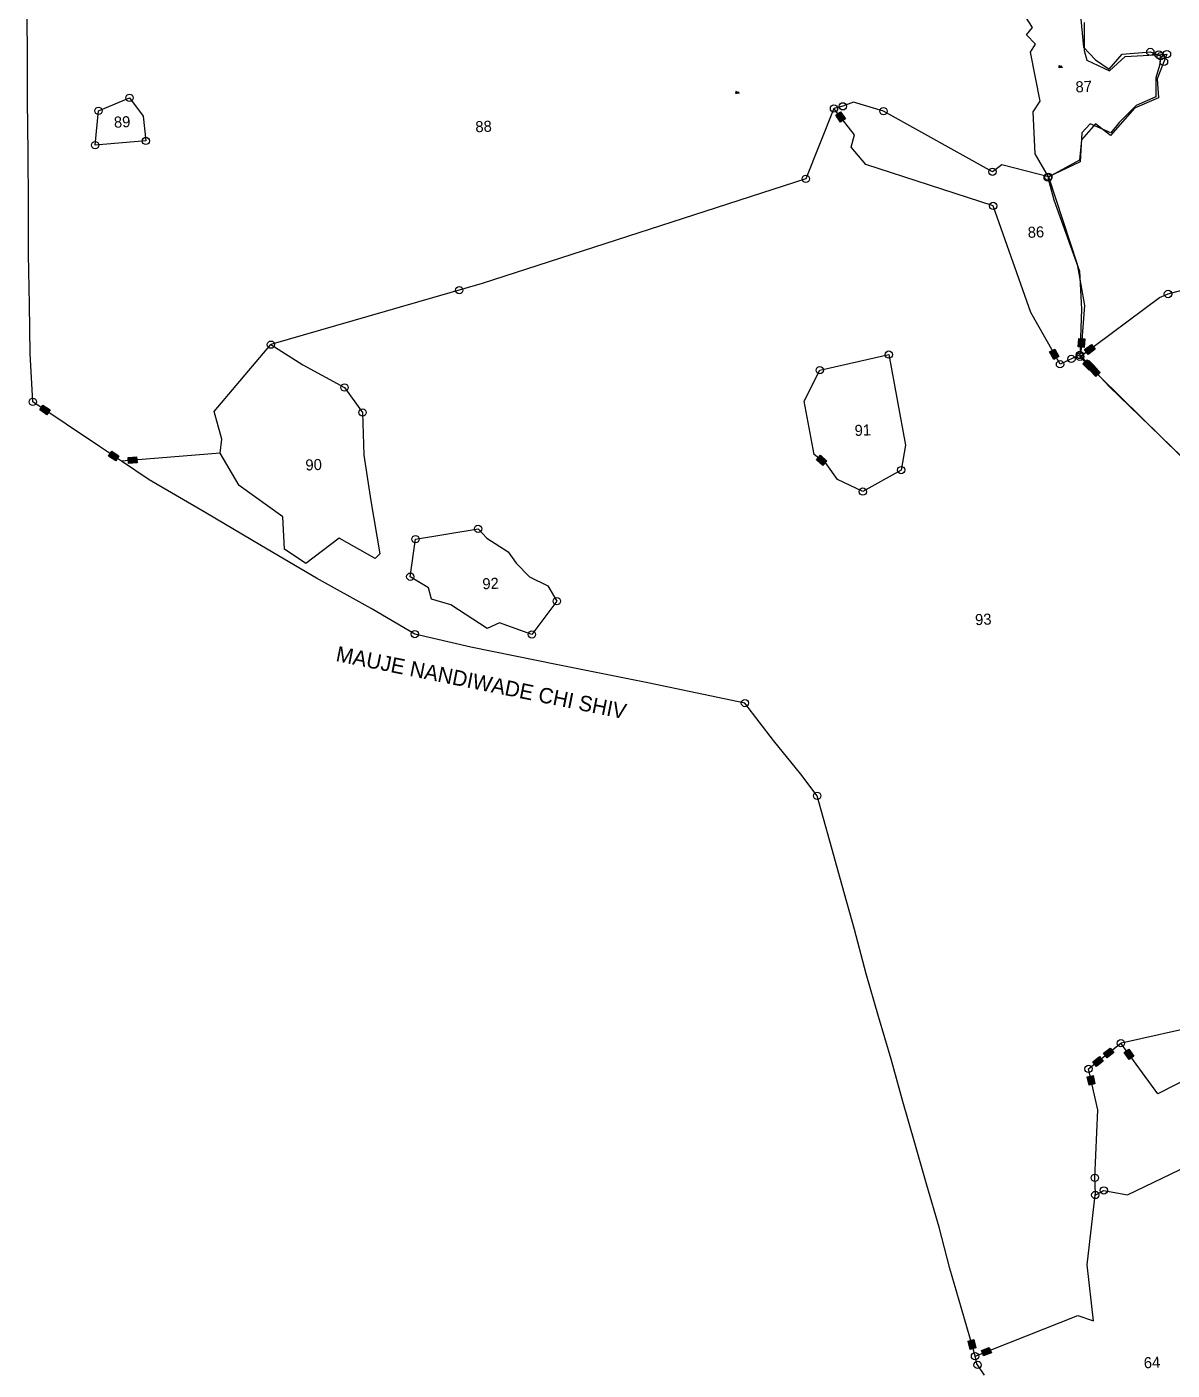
# Model space of a CAD drawing. Header units: metres. Extents: x 309704 to 311522, y 1912409 to 1914284.
# Drawn here: x 309861 to 310341, y 1913043 to 1913605 of the extents above; entities that cross this region are included whole.
import ezdxf

# ---------------------------------------------------------------- set-up
doc = ezdxf.new("R2010")
doc.units = ezdxf.units.M
for name, color, linetype in [('POLY_PARCEL', 6, 'Continuous'), ('TEXT_MAPOUT', 7, 'Continuous'), ('TEXT_PARCEL', 7, 'Continuous'), ('V_BOUND_LINE', 7, 'Continuous'), ('village', 1, 'Continuous')]:
    doc.layers.add(name, color=color, linetype=linetype)
doc.styles.add('TEXT_MAP', font='')
doc.styles.get('TEXT_MAP').set_extended_font_data('Kruti Dev 050')

msp = doc.modelspace()

# ---------------------------------------------------------------- hatches: boundary and pattern name
for points in [[(310202.28, 1913569.87), (310200.23, 1913568.48), (310202.24, 1913565.51), (310204.29, 1913566.9)], [(310301.87, 1913471.34), (310304.34, 1913471.14), (310304.63, 1913474.7), (310302.16, 1913474.91)], [(310291.63, 1913466.16), (310293.78, 1913467.38), (310292.02, 1913470.49), (310289.86, 1913469.27)], [(310308.93, 1913470.42), (310307.42, 1913472.45), (310304.48, 1913470.26), (310305.99, 1913468.23)], [(310306.45, 1913461.65), (310308.23, 1913463.45), (310305.62, 1913466.02), (310303.84, 1913464.22)], [(310306.32, 1913465.73), (310304.5, 1913464.05), (310306.94, 1913461.43), (310308.75, 1913463.11)], [(310308.55, 1913463.33), (310306.74, 1913461.64), (310309.18, 1913459.02), (310310.99, 1913460.7)], [(309868.06, 1913447.04), (309866.69, 1913444.98), (309869.66, 1913442.99), (309871.04, 1913445.05)], [(309898.54, 1913423.65), (309899.92, 1913425.71), (309896.95, 1913427.7), (309895.56, 1913425.65)], [(309903.71, 1913425), (309903.9, 1913422.53), (309907.47, 1913422.81), (309907.27, 1913425.28)], [(310194.78, 1913421.73), (310196.45, 1913423.56), (310193.81, 1913425.97), (310192.14, 1913424.14)], [(310316.74, 1913175.8), (310315.2, 1913177.74), (310312.4, 1913175.52), (310313.93, 1913173.58)], [(310323.06, 1913177.28), (310321.06, 1913175.83), (310323.16, 1913172.93), (310325.17, 1913174.38)], [(310312.3, 1913172.28), (310310.76, 1913174.22), (310307.95, 1913172), (310309.49, 1913170.06)], [(310308.04, 1913166.17), (310305.63, 1913165.61), (310306.44, 1913162.12), (310308.85, 1913162.68)], [(310256.6, 1913051.54), (310259, 1913052.14), (310258.13, 1913055.61), (310255.72, 1913055.01)], [(310261.26, 1913051.06), (310262.17, 1913048.76), (310265.5, 1913050.08), (310264.59, 1913052.38)]]:
    msp.add_hatch(color=256).paths.add_polyline_path(points)

# ---------------------------------------------------------------- linework, layer by layer
for points in [[(310202.24, 1913565.51), (310200.23, 1913568.48), (310202.28, 1913569.87), (310204.29, 1913566.9)], [(310304.63, 1913474.7), (310304.34, 1913471.14), (310301.87, 1913471.34), (310302.16, 1913474.91)], [(310292.02, 1913470.49), (310293.78, 1913467.38), (310291.63, 1913466.16), (310289.86, 1913469.27)], [(310304.48, 1913470.26), (310307.42, 1913472.45), (310308.93, 1913470.42), (310305.99, 1913468.23)], [(310305.62, 1913466.02), (310308.23, 1913463.45), (310306.45, 1913461.65), (310303.84, 1913464.22)], [(310306.94, 1913461.43), (310304.5, 1913464.05), (310306.32, 1913465.73), (310308.75, 1913463.11)], [(310309.18, 1913459.02), (310306.74, 1913461.64), (310308.55, 1913463.33), (310310.99, 1913460.7)], [(309869.66, 1913442.99), (309866.69, 1913444.98), (309868.06, 1913447.04), (309871.04, 1913445.05)], [(309896.95, 1913427.7), (309899.92, 1913425.71), (309898.54, 1913423.65), (309895.56, 1913425.65)], [(309907.47, 1913422.81), (309903.9, 1913422.53), (309903.71, 1913425), (309907.27, 1913425.28)], [(310193.81, 1913425.97), (310196.45, 1913423.56), (310194.78, 1913421.73), (310192.14, 1913424.14)], [(310312.4, 1913175.52), (310315.2, 1913177.74), (310316.74, 1913175.8), (310313.93, 1913173.58)], [(310323.16, 1913172.93), (310321.06, 1913175.83), (310323.06, 1913177.28), (310325.17, 1913174.38)], [(310307.95, 1913172), (310310.76, 1913174.22), (310312.3, 1913172.28), (310309.49, 1913170.06)], [(310306.44, 1913162.12), (310305.63, 1913165.61), (310308.04, 1913166.17), (310308.85, 1913162.68)], [(310258.13, 1913055.61), (310259, 1913052.14), (310256.6, 1913051.54), (310255.72, 1913055.01)], [(310265.5, 1913050.08), (310262.17, 1913048.76), (310261.26, 1913051.06), (310264.59, 1913052.38)]]:
    msp.add_lwpolyline(points, close=True)
for centre, radius in [((310332.06, 1913594.92), 1.53), ((310335.56, 1913593.8), 1.57), ((310336.39, 1913593.11), 1.53), ((310337.74, 1913590.79), 1.57), ((310339, 1913594), 1.57), ((309904.29, 1913575.68), 1.53), ((309891.32, 1913570.25), 1.53), ((310199.51, 1913571.25), 1.53), ((310203.19, 1913572.14), 1.53), ((310220.22, 1913570.11), 1.53), ((309911.18, 1913557.65), 1.53), ((309889.92, 1913555.86), 1.53), ((310265.9, 1913544.75), 1.53), ((310187.71, 1913541.8), 1.53), ((310289.08, 1913542.31), 1.57), ((310289.32, 1913542.6), 1.53), ((310266.19, 1913530.42), 1.53), ((310042.5, 1913495.11), 1.53), ((310339.48, 1913493.54), 1.57), ((309963.58, 1913472.32), 1.53), ((310222.46, 1913468.15), 1.53), ((310298.98, 1913466.34), 1.53), ((310302.52, 1913468), 1.53), ((310302.56, 1913467.26), 1.57), ((310193.54, 1913461.61), 1.53), ((310294.22, 1913464.11), 1.53), ((309994.41, 1913454.39), 1.53), ((309863.8, 1913448.4), 1.53), ((310001.99, 1913443.91), 1.53), ((310227.68, 1913419.79), 1.53), ((310211.58, 1913410.77), 1.53), ((310050.38, 1913395.16), 1.53), ((310024.14, 1913390.87), 1.53), ((310021.97, 1913375.14), 1.53), ((310083.38, 1913364.88), 1.53), ((310023.89, 1913351.12), 1.53), ((310072.95, 1913350.93), 1.53), ((310162.2, 1913322.22), 1.53), ((310192.43, 1913283.35), 1.53), ((310319.74, 1913179.75), 1.53), ((310306.12, 1913168.97), 1.53), ((310308.78, 1913123.4), 1.53), ((310312.6, 1913118.11), 1.53), ((310308.99, 1913116.18), 1.53), ((310258.6, 1913048.68), 1.53), ((310259.68, 1913045.02), 1.53)]:
    msp.add_circle(centre, radius)
at = {"layer": 'POLY_PARCEL'}
for p, q in [((310282.7, 1913605.15), (310265.38, 1913632.15)), ((310302.89, 1913608.64), (310303.99, 1913596.88)), ((310280.2, 1913602.14), (310282.7, 1913605.15)), ((310304.4, 1913607.25), (310304.39, 1913595.47)), ((310283.96, 1913598.22), (310280.2, 1913602.14)), ((310281.86, 1913594.84), (310283.96, 1913598.22)), ((310285.92, 1913574.27), (310281.86, 1913594.84)), ((310303.99, 1913596.88), (310309.03, 1913591.66)), ((310304.39, 1913595.47), (310305.48, 1913591.43)), ((310305.48, 1913591.43), (310314.98, 1913587.01)), ((310309.03, 1913591.66), (310314.84, 1913587.69)), ((310314.84, 1913587.69), (310320.21, 1913594.02)), ((310314.98, 1913587.01), (310321.53, 1913592.98)), ((310320.21, 1913594.02), (310332.06, 1913594.92)), ((310321.53, 1913592.98), (310339, 1913594)), ((310332.06, 1913594.92), (310336.39, 1913593.11)), ((310339, 1913594), (310334.96, 1913583.69)), ((310336.39, 1913593.11), (310335.83, 1913589.24)), ((310335.83, 1913589.24), (310334.35, 1913584.02)), ((310334.35, 1913584.02), (310334.34, 1913576.14)), ((310334.96, 1913583.69), (310335.5, 1913575.66)), ((309891.32, 1913570.25), (309904.29, 1913575.68)), ((309904.29, 1913575.68), (309910.05, 1913568.06)), ((310335.5, 1913575.66), (310325.39, 1913571.43)), ((310334.34, 1913576.14), (310326.13, 1913572.54)), ((309889.92, 1913555.86), (309891.32, 1913570.25)), ((310199.51, 1913571.25), (310187.71, 1913541.8)), ((310203.19, 1913572.14), (310199.51, 1913571.25)), ((310208.04, 1913560.21), (310199.51, 1913571.25)), ((310207.75, 1913573.93), (310203.19, 1913572.14)), ((310220.22, 1913570.11), (310207.75, 1913573.93)), ((310265.9, 1913544.75), (310220.22, 1913570.11)), ((310282.9, 1913569.88), (310285.92, 1913574.27)), ((310283.81, 1913552.24), (310282.9, 1913569.88)), ((310325.39, 1913571.43), (310315.32, 1913559.96)), ((310326.13, 1913572.54), (310319.03, 1913565.33)), ((309910.05, 1913568.06), (309911.18, 1913557.65)), ((310309.07, 1913564.74), (310303.25, 1913558.1)), ((310306.82, 1913564.82), (310303.38, 1913561.01)), ((310315.47, 1913560.97), (310306.82, 1913564.82)), ((310315.32, 1913559.96), (310309.07, 1913564.74)), ((310319.03, 1913565.33), (310315.47, 1913560.97)), ((309911.18, 1913557.65), (309889.92, 1913555.86)), ((310206.75, 1913555.1), (310208.04, 1913560.21)), ((310303.25, 1913558.1), (310302.41, 1913549.55)), ((310303.38, 1913561.01), (310302.72, 1913548.9)), ((310212.83, 1913547.75), (310206.75, 1913555.1)), ((310289.32, 1913542.6), (310283.81, 1913552.24)), ((310266.19, 1913530.42), (310212.83, 1913547.75)), ((310269.85, 1913547.62), (310265.9, 1913544.75)), ((310289.32, 1913542.6), (310269.85, 1913547.62)), ((310302.41, 1913549.55), (310289.08, 1913542.31)), ((310302.72, 1913548.9), (310289.32, 1913542.6)), ((310187.71, 1913541.8), (310052.08, 1913497.88)), ((310289.08, 1913542.31), (310291.6, 1913533.04)), ((310289.32, 1913542.6), (310301.44, 1913506.08)), ((310281.96, 1913485.72), (310266.19, 1913530.42)), ((310291.6, 1913533.04), (310302.32, 1913503.12)), ((310301.44, 1913506.08), (310304.54, 1913488.7)), ((310302.32, 1913503.12), (310303.17, 1913487.17)), ((310052.08, 1913497.88), (309963.58, 1913472.32)), ((310339.48, 1913493.54), (310362.04, 1913499.63)), ((310302.56, 1913467.26), (310335.92, 1913492.07)), ((310335.92, 1913492.07), (310339.48, 1913493.54)), ((310294.22, 1913464.11), (310281.96, 1913485.72)), ((310303.17, 1913487.17), (310302.56, 1913467.26)), ((310304.54, 1913488.7), (310303.05, 1913470.58)), ((309939.77, 1913444.33), (309963.58, 1913472.32)), ((309963.58, 1913472.32), (309976.91, 1913463.84)), ((310193.54, 1913461.61), (310222.46, 1913468.15)), ((310222.46, 1913468.15), (310229.47, 1913430.19)), ((310302.52, 1913468), (310294.22, 1913464.11)), ((310303.05, 1913470.58), (310302.52, 1913468)), ((310302.52, 1913468), (310314.75, 1913454.84)), ((309976.91, 1913463.84), (309994.41, 1913454.39)), ((310302.56, 1913467.26), (310372.65, 1913398.14)), ((310187.04, 1913448.71), (310193.54, 1913461.61)), ((309994.41, 1913454.39), (310001.99, 1913443.91)), ((310314.75, 1913454.84), (310357.22, 1913413.67)), ((310191.26, 1913426.29), (310187.04, 1913448.71)), ((309942.99, 1913432.67), (309939.77, 1913444.33)), ((310001.99, 1913443.91), (310002.45, 1913426.07)), ((309942.26, 1913426.85), (309942.99, 1913432.67)), ((310229.47, 1913430.19), (310227.68, 1913419.79)), ((309942.26, 1913426.85), (309900.93, 1913423.53)), ((309950.23, 1913413.29), (309942.26, 1913426.85)), ((310002.45, 1913426.07), (310005.49, 1913406.92)), ((310196.51, 1913422.06), (310191.26, 1913426.29)), ((310200.95, 1913415.84), (310196.51, 1913422.06)), ((310227.68, 1913419.79), (310211.58, 1913410.77)), ((309968.52, 1913400.25), (309950.23, 1913413.29)), ((310211.58, 1913410.77), (310200.95, 1913415.84)), ((310005.49, 1913406.92), (310009.15, 1913384.74)), ((309969.29, 1913386.64), (309968.52, 1913400.25)), ((310024.14, 1913390.87), (310050.38, 1913395.16)), ((310050.38, 1913395.16), (310054.01, 1913391.21)), ((309992.17, 1913391.31), (309978.18, 1913380.65)), ((310007.21, 1913382.76), (309992.17, 1913391.31)), ((310021.97, 1913375.14), (310024.14, 1913390.87)), ((310054.01, 1913391.21), (310063.03, 1913385.56)), ((309978.18, 1913380.65), (309969.29, 1913386.64)), ((310009.15, 1913384.74), (310007.21, 1913382.76)), ((310063.03, 1913385.56), (310066.36, 1913380.83)), ((310066.36, 1913380.83), (310071.93, 1913375.04)), ((310029.67, 1913370.47), (310021.97, 1913375.14)), ((310071.93, 1913375.04), (310079.58, 1913371.38)), ((310030.83, 1913365.77), (310029.67, 1913370.47)), ((310079.58, 1913371.38), (310083.38, 1913364.88)), ((310038.94, 1913363.42), (310030.83, 1913365.77)), ((310054.16, 1913353.42), (310038.94, 1913363.42)), ((310083.38, 1913364.88), (310072.95, 1913350.93)), ((310059.39, 1913355.81), (310054.16, 1913353.42)), ((310072.95, 1913350.93), (310059.39, 1913355.81)), ((310319.96, 1913179.93), (310370.61, 1913191.31)), ((310306.12, 1913168.97), (310319.74, 1913179.75)), ((310319.74, 1913179.75), (310319.96, 1913179.93)), ((310335.15, 1913158.53), (310319.74, 1913179.75)), ((310310.11, 1913151.81), (310306.12, 1913168.97)), ((310349.76, 1913166.02), (310335.15, 1913158.53)), ((310308.78, 1913123.4), (310310.11, 1913151.81)), ((310322.55, 1913116.26), (310348, 1913128.54)), ((310309.06, 1913116.86), (310308.78, 1913123.4)), ((310305.56, 1913086.94), (310308.99, 1913116.18)), ((310308.99, 1913116.18), (310312.6, 1913118.11)), ((310308.99, 1913116.18), (310309.06, 1913116.86)), ((310312.6, 1913118.11), (310322.55, 1913116.26)), ((310308.26, 1913063.55), (310305.56, 1913086.94)), ((310258.6, 1913048.68), (310301.73, 1913065.75)), ((310301.73, 1913065.75), (310308.26, 1913063.55))]:
    msp.add_line(p, q, dxfattribs=at)
at = {"layer": 'V_BOUND_LINE'}
for p, q in [((309861.63, 1913596.03), (309861.31, 1913617.99)), ((309861.57, 1913574.51), (309861.63, 1913596.03)), ((309861.89, 1913552.64), (309861.57, 1913574.51)), ((309862.01, 1913531.13), (309861.89, 1913552.64)), ((309862.02, 1913510.07), (309862.01, 1913531.13)), ((309862.38, 1913489.2), (309862.02, 1913510.07)), ((309862.74, 1913468.6), (309862.38, 1913489.2)), ((309863.8, 1913448.4), (309862.74, 1913468.6)), ((309891.79, 1913429.67), (309863.8, 1913448.4)), ((309900.93, 1913423.53), (309891.79, 1913429.67)), ((309912.55, 1913415.65), (309900.93, 1913423.53)), ((309936.34, 1913401.92), (309912.55, 1913415.65)), ((309959.59, 1913388), (309936.34, 1913401.92)), ((309982.64, 1913374.52), (309959.59, 1913388)), ((310005.56, 1913361.76), (309982.64, 1913374.52)), ((310023.89, 1913351.12), (310005.56, 1913361.76)), ((310047.3, 1913345.69), (310023.89, 1913351.12)), ((310083.73, 1913338.21), (310047.3, 1913345.69)), ((310121.44, 1913330.7), (310083.73, 1913338.21)), ((310162.2, 1913322.22), (310121.44, 1913330.7)), ((310174.19, 1913306.56), (310162.2, 1913322.22)), ((310185.55, 1913292.41), (310174.19, 1913306.56)), ((310192.43, 1913283.35), (310185.55, 1913292.41)), ((310197.71, 1913264.31), (310192.43, 1913283.35)), ((310202.88, 1913245.82), (310197.71, 1913264.31)), ((310208.15, 1913227.34), (310202.88, 1913245.82)), ((310213.05, 1913208.84), (310208.15, 1913227.34)), ((310218.2, 1913190.89), (310213.05, 1913208.84)), ((310223.43, 1913173.13), (310218.2, 1913190.89)), ((310228.4, 1913155.36), (310223.43, 1913173.13)), ((310233.44, 1913137.86), (310228.4, 1913155.36)), ((310238.39, 1913120.27), (310233.44, 1913137.86)), ((310243.53, 1913102.69), (310238.39, 1913120.27)), ((310248.02, 1913085.35), (310243.53, 1913102.69)), ((310252.94, 1913068.58), (310248.02, 1913085.35)), ((310257.75, 1913052.25), (310252.94, 1913068.58)), ((310258.6, 1913048.68), (310257.75, 1913052.25)), ((310259.35, 1913045.51), (310258.6, 1913048.68)), ((310262.59, 1913040.74), (310259.35, 1913045.51))]:
    msp.add_line(p, q, dxfattribs=at)
at = {"layer": 'village'}
for p, q in [((310293.78, 1913588.56), (310293.79, 1913588.6)), ((310293.78, 1913588.54), (310293.78, 1913588.56)), ((310293.79, 1913588.51), (310293.78, 1913588.54)), ((310293.79, 1913588.62), (310293.85, 1913588.64)), ((310293.79, 1913588.6), (310293.79, 1913588.62)), ((310293.82, 1913588.49), (310293.79, 1913588.51)), ((310293.79, 1913588.45), (310293.8, 1913588.47)), ((310293.8, 1913588.39), (310293.79, 1913588.45)), ((310293.8, 1913588.47), (310293.82, 1913588.49)), ((310293.81, 1913588.32), (310293.8, 1913588.39)), ((310293.83, 1913589.13), (310293.81, 1913589.11)), ((310293.81, 1913589.11), (310293.83, 1913589.09)), ((310293.82, 1913588.84), (310293.81, 1913588.84)), ((310293.81, 1913588.84), (310293.81, 1913588.81)), ((310293.81, 1913588.81), (310293.83, 1913588.81)), ((310293.9, 1913588.28), (310293.81, 1913588.32)), ((310293.83, 1913588.85), (310293.82, 1913588.85)), ((310293.82, 1913588.85), (310293.82, 1913588.84)), ((310293.84, 1913589.14), (310293.83, 1913589.13)), ((310293.83, 1913589.09), (310293.84, 1913589.08)), ((310293.84, 1913588.93), (310293.83, 1913588.93)), ((310293.83, 1913588.93), (310293.84, 1913588.91)), ((310293.84, 1913588.91), (310293.83, 1913588.9)), ((310293.83, 1913588.9), (310293.83, 1913588.85)), ((310293.83, 1913588.81), (310293.85, 1913588.79)), ((310293.85, 1913589.18), (310293.84, 1913589.16)), ((310293.84, 1913589.16), (310293.84, 1913589.14)), ((310293.84, 1913589.08), (310293.84, 1913589.06)), ((310293.84, 1913589.06), (310293.85, 1913589.07)), ((310293.85, 1913589.03), (310293.84, 1913589.01)), ((310293.84, 1913589.01), (310293.84, 1913588.98)), ((310293.84, 1913588.98), (310293.84, 1913588.93)), ((310293.87, 1913589.19), (310293.85, 1913589.18)), ((310293.85, 1913589.07), (310293.85, 1913589.04)), ((310293.85, 1913589.04), (310293.85, 1913589.04)), ((310293.85, 1913589.04), (310293.85, 1913589.03)), ((310293.85, 1913588.79), (310293.93, 1913588.75)), ((310293.85, 1913588.64), (310293.86, 1913588.66)), ((310293.86, 1913588.66), (310293.88, 1913588.72)), ((310293.88, 1913589.19), (310293.87, 1913589.19)), ((310293.88, 1913589.18), (310293.88, 1913589.19)), ((310293.89, 1913589.17), (310293.88, 1913589.18)), ((310293.88, 1913588.72), (310293.9, 1913588.74)), ((310293.91, 1913589.16), (310293.89, 1913589.17)), ((310293.91, 1913589.14), (310293.9, 1913589.13)), ((310293.9, 1913589.13), (310293.91, 1913589.14)), ((310293.9, 1913589.13), (310293.9, 1913589.13)), ((310293.9, 1913589.13), (310293.91, 1913589.1)), ((310293.91, 1913589.1), (310293.9, 1913589.13)), ((310293.9, 1913589.13), (310293.9, 1913589.13)), ((310293.92, 1913588.91), (310293.9, 1913588.85)), ((310293.9, 1913588.85), (310293.92, 1913588.91)), ((310293.9, 1913588.85), (310293.9, 1913588.83)), ((310293.9, 1913588.83), (310293.9, 1913588.85)), ((310293.9, 1913588.83), (310293.93, 1913588.77)), ((310293.93, 1913588.77), (310293.9, 1913588.83)), ((310293.9, 1913588.74), (310293.94, 1913588.73)), ((310293.95, 1913588.33), (310293.9, 1913588.28)), ((310293.91, 1913589.14), (310293.91, 1913589.16)), ((310293.93, 1913589.14), (310293.91, 1913589.14)), ((310293.91, 1913589.1), (310293.91, 1913589.09)), ((310293.91, 1913589.09), (310293.91, 1913589.1)), ((310293.91, 1913589.09), (310293.92, 1913589.08)), ((310293.92, 1913589.08), (310293.91, 1913589.09)), ((310293.92, 1913589.08), (310293.95, 1913589.07)), ((310293.95, 1913589.07), (310293.92, 1913589.08)), ((310293.94, 1913588.91), (310293.92, 1913588.92)), ((310293.92, 1913588.92), (310293.92, 1913588.92)), ((310293.92, 1913588.92), (310293.92, 1913588.91)), ((310293.92, 1913588.91), (310293.92, 1913588.92)), ((310293.92, 1913588.92), (310293.92, 1913588.92)), ((310293.92, 1913588.92), (310293.94, 1913588.91)), ((310293.94, 1913589.15), (310293.93, 1913589.14)), ((310293.97, 1913589.01), (310293.93, 1913588.98)), ((310293.93, 1913588.98), (310293.97, 1913589.01)), ((310293.93, 1913588.98), (310293.93, 1913588.97)), ((310293.93, 1913588.97), (310293.93, 1913588.98)), ((310293.93, 1913588.97), (310293.95, 1913588.95)), ((310293.95, 1913588.95), (310293.93, 1913588.97)), ((310293.93, 1913588.77), (310293.94, 1913588.76)), ((310293.94, 1913588.76), (310293.93, 1913588.77)), ((310293.93, 1913588.75), (310293.94, 1913588.76)), ((310293.93, 1913588.75), (310293.94, 1913588.76)), ((310293.94, 1913588.73), (310293.93, 1913588.75)), ((310293.96, 1913589.13), (310293.94, 1913589.15)), ((310293.96, 1913588.93), (310293.94, 1913588.91)), ((310293.94, 1913588.91), (310293.96, 1913588.93)), ((310293.94, 1913588.76), (310293.95, 1913588.75)), ((310293.94, 1913588.76), (310293.95, 1913588.75)), ((310293.95, 1913589.07), (310293.96, 1913589.06)), ((310293.96, 1913589.06), (310293.95, 1913589.07)), ((310293.95, 1913588.95), (310293.96, 1913588.93)), ((310293.96, 1913588.93), (310293.95, 1913588.95)), ((310293.95, 1913588.75), (310293.96, 1913588.73)), ((310293.95, 1913588.75), (310293.96, 1913588.73)), ((310293.98, 1913588.34), (310293.95, 1913588.33)), ((310293.99, 1913589.1), (310293.96, 1913589.13)), ((310293.96, 1913589.06), (310293.97, 1913589.01)), ((310293.97, 1913589.01), (310293.96, 1913589.06)), ((310293.96, 1913588.73), (310294, 1913588.79)), ((310293.96, 1913588.73), (310294, 1913588.79)), ((310294.02, 1913588.38), (310293.98, 1913588.34)), ((310294, 1913589.09), (310293.99, 1913589.1)), ((310294.01, 1913589.06), (310294, 1913589.09)), ((310294, 1913588.79), (310294.04, 1913588.8)), ((310294, 1913588.79), (310294.04, 1913588.8)), ((310294.03, 1913588.99), (310294.01, 1913589.06)), ((310294.07, 1913588.4), (310294.02, 1913588.38)), ((310294.04, 1913588.97), (310294.03, 1913588.99)), ((310294.08, 1913588.98), (310294.04, 1913588.97)), ((310294.04, 1913588.8), (310294.06, 1913588.8)), ((310294.04, 1913588.8), (310294.06, 1913588.8)), ((310294.05, 1913588.83), (310294.06, 1913588.84)), ((310294.05, 1913588.83), (310294.06, 1913588.84)), ((310294.07, 1913588.8), (310294.05, 1913588.83)), ((310294.07, 1913588.8), (310294.05, 1913588.83)), ((310294.06, 1913588.84), (310294.08, 1913588.85)), ((310294.06, 1913588.84), (310294.08, 1913588.85)), ((310294.06, 1913588.8), (310294.07, 1913588.8)), ((310294.06, 1913588.8), (310294.07, 1913588.8)), ((310294.07, 1913588.96), (310294.08, 1913588.97)), ((310294.07, 1913588.95), (310294.07, 1913588.96)), ((310294.07, 1913588.94), (310294.07, 1913588.95)), ((310294.07, 1913588.89), (310294.07, 1913588.94)), ((310294.07, 1913588.94), (310294.1, 1913588.93)), ((310294.07, 1913588.89), (310294.07, 1913588.94)), ((310294.08, 1913588.85), (310294.07, 1913588.89)), ((310294.08, 1913588.85), (310294.07, 1913588.89)), ((310294.13, 1913588.41), (310294.07, 1913588.4)), ((310294.08, 1913588.97), (310294.08, 1913588.98)), ((310294.1, 1913588.93), (310294.1, 1913588.93)), ((310294.1, 1913588.93), (310294.12, 1913588.93)), ((310294.11, 1913588.95), (310294.14, 1913588.96)), ((310294.12, 1913588.93), (310294.11, 1913588.95)), ((310294.21, 1913588.42), (310294.13, 1913588.41)), ((310294.14, 1913588.96), (310294.15, 1913588.94)), ((310294.15, 1913588.94), (310294.15, 1913588.93)), ((310294.15, 1913588.93), (310294.17, 1913588.92)), ((310294.17, 1913588.92), (310294.17, 1913588.9)), ((310294.17, 1913588.9), (310294.19, 1913588.91)), ((310294.19, 1913588.91), (310294.21, 1913588.93)), ((310294.21, 1913588.93), (310294.22, 1913588.95)), ((310294.24, 1913588.5), (310294.21, 1913588.42)), ((310294.22, 1913588.95), (310294.24, 1913588.94)), ((310294.24, 1913588.94), (310294.27, 1913588.92)), ((310294.27, 1913588.51), (310294.24, 1913588.5)), ((310294.27, 1913588.92), (310294.33, 1913588.91)), ((310294.31, 1913588.49), (310294.27, 1913588.51)), ((310294.34, 1913588.49), (310294.31, 1913588.49)), ((310294.33, 1913588.91), (310294.34, 1913588.87)), ((310294.34, 1913588.87), (310294.36, 1913588.83)), ((310294.37, 1913588.45), (310294.34, 1913588.49)), ((310294.36, 1913588.83), (310294.36, 1913588.79)), ((310294.36, 1913588.79), (310294.38, 1913588.8)), ((310294.39, 1913588.42), (310294.37, 1913588.45)), ((310294.38, 1913588.8), (310294.4, 1913588.8)), ((310294.39, 1913588.78), (310294.38, 1913588.77)), ((310294.38, 1913588.77), (310294.38, 1913588.75)), ((310294.38, 1913588.75), (310294.41, 1913588.75)), ((310294.4, 1913588.8), (310294.39, 1913588.78)), ((310294.4, 1913588.42), (310294.39, 1913588.42)), ((310294.48, 1913588.41), (310294.4, 1913588.42)), ((310294.41, 1913588.75), (310294.43, 1913588.74)), ((310294.43, 1913588.74), (310294.46, 1913588.69)), ((310294.46, 1913588.69), (310294.47, 1913588.69)), ((310294.47, 1913588.69), (310294.49, 1913588.67)), ((310294.51, 1913588.43), (310294.48, 1913588.41)), ((310294.49, 1913588.67), (310294.51, 1913588.66)), ((310294.51, 1913588.66), (310294.54, 1913588.63)), ((310294.56, 1913588.43), (310294.51, 1913588.43)), ((310294.54, 1913588.63), (310294.62, 1913588.64)), ((310294.63, 1913588.43), (310294.56, 1913588.43)), ((310294.58, 1913588.96), (310294.59, 1913588.97)), ((310294.58, 1913588.94), (310294.58, 1913588.96)), ((310294.61, 1913588.93), (310294.58, 1913588.94)), ((310294.59, 1913588.97), (310294.61, 1913588.98)), ((310294.61, 1913588.98), (310294.64, 1913589.01)), ((310294.65, 1913588.89), (310294.61, 1913588.93)), ((310294.62, 1913588.64), (310294.68, 1913588.67)), ((310294.69, 1913588.45), (310294.63, 1913588.43)), ((310294.64, 1913589.01), (310294.67, 1913589.02)), ((310294.68, 1913588.86), (310294.65, 1913588.89)), ((310294.67, 1913589.02), (310294.67, 1913589.03)), ((310294.67, 1913589.03), (310294.69, 1913589.01)), ((310294.68, 1913588.85), (310294.68, 1913588.86)), ((310294.68, 1913588.81), (310294.68, 1913588.85)), ((310294.68, 1913588.8), (310294.68, 1913588.81)), ((310294.7, 1913588.76), (310294.68, 1913588.8)), ((310294.68, 1913588.67), (310294.72, 1913588.69)), ((310294.69, 1913589.01), (310294.7, 1913589.02)), ((310294.76, 1913588.44), (310294.69, 1913588.45)), ((310294.7, 1913589.02), (310294.72, 1913588.99)), ((310294.7, 1913588.74), (310294.7, 1913588.76)), ((310294.7, 1913588.72), (310294.7, 1913588.74)), ((310294.71, 1913588.7), (310294.7, 1913588.72)), ((310294.73, 1913588.79), (310294.71, 1913588.78)), ((310294.71, 1913588.78), (310294.72, 1913588.76)), ((310294.72, 1913588.69), (310294.71, 1913588.7)), ((310294.72, 1913588.99), (310294.74, 1913588.99)), ((310294.74, 1913588.94), (310294.72, 1913588.92)), ((310294.72, 1913588.92), (310294.72, 1913588.89)), ((310294.72, 1913588.89), (310294.72, 1913588.87)), ((310294.72, 1913588.87), (310294.74, 1913588.85)), ((310294.72, 1913588.76), (310294.72, 1913588.72)), ((310294.72, 1913588.72), (310294.76, 1913588.73)), ((310294.74, 1913588.83), (310294.73, 1913588.79)), ((310294.74, 1913588.99), (310294.75, 1913588.98)), ((310294.75, 1913588.96), (310294.74, 1913588.95)), ((310294.74, 1913588.95), (310294.74, 1913588.94)), ((310294.74, 1913588.85), (310294.74, 1913588.83)), ((310294.75, 1913588.98), (310294.75, 1913588.96)), ((310294.76, 1913588.73), (310294.86, 1913588.68)), ((310294.83, 1913588.45), (310294.76, 1913588.44)), ((310294.84, 1913588.45), (310294.83, 1913588.45)), ((310294.87, 1913588.43), (310294.84, 1913588.45)), ((310294.86, 1913588.68), (310294.88, 1913588.68)), ((310294.99, 1913588.45), (310294.87, 1913588.43)), ((310294.88, 1913588.68), (310294.97, 1913588.66)), ((310294.97, 1913588.66), (310295.01, 1913588.65)), ((310295.07, 1913588.46), (310294.99, 1913588.45)), ((310295.01, 1913588.65), (310295.03, 1913588.65)), ((310295.03, 1913588.65), (310295.13, 1913588.6)), ((310295.09, 1913588.46), (310295.07, 1913588.46)), ((310295.11, 1913588.46), (310295.09, 1913588.46)), ((310295.13, 1913588.47), (310295.11, 1913588.46)), ((310295.13, 1913588.6), (310295.17, 1913588.6)), ((310295.18, 1913588.59), (310295.13, 1913588.47)), ((310295.17, 1913588.6), (310295.18, 1913588.59)), ((310158.4, 1913577.73), (310158.41, 1913577.77)), ((310158.4, 1913577.71), (310158.4, 1913577.73)), ((310158.41, 1913577.68), (310158.4, 1913577.71)), ((310158.41, 1913577.79), (310158.47, 1913577.81)), ((310158.41, 1913577.77), (310158.41, 1913577.79)), ((310158.44, 1913577.66), (310158.41, 1913577.68)), ((310158.41, 1913577.62), (310158.42, 1913577.64)), ((310158.42, 1913577.56), (310158.41, 1913577.62)), ((310158.42, 1913577.64), (310158.44, 1913577.66)), ((310158.43, 1913577.49), (310158.42, 1913577.56)), ((310158.45, 1913578.3), (310158.43, 1913578.28)), ((310158.43, 1913578.28), (310158.45, 1913578.26)), ((310158.44, 1913578), (310158.43, 1913578.01)), ((310158.43, 1913578.01), (310158.43, 1913577.98)), ((310158.43, 1913577.98), (310158.45, 1913577.98)), ((310158.52, 1913577.45), (310158.43, 1913577.49)), ((310158.45, 1913578.02), (310158.44, 1913578.02)), ((310158.44, 1913578.02), (310158.44, 1913578)), ((310158.46, 1913578.31), (310158.45, 1913578.3)), ((310158.45, 1913578.26), (310158.46, 1913578.25)), ((310158.46, 1913578.1), (310158.45, 1913578.1)), ((310158.45, 1913578.1), (310158.46, 1913578.08)), ((310158.46, 1913578.08), (310158.45, 1913578.07)), ((310158.45, 1913578.07), (310158.45, 1913578.02)), ((310158.45, 1913577.98), (310158.48, 1913577.96)), ((310158.47, 1913578.35), (310158.46, 1913578.32)), ((310158.46, 1913578.32), (310158.46, 1913578.31)), ((310158.46, 1913578.25), (310158.46, 1913578.23)), ((310158.46, 1913578.23), (310158.47, 1913578.23)), ((310158.47, 1913578.2), (310158.46, 1913578.18)), ((310158.46, 1913578.18), (310158.46, 1913578.15)), ((310158.46, 1913578.15), (310158.46, 1913578.1)), ((310158.49, 1913578.36), (310158.47, 1913578.35)), ((310158.47, 1913578.23), (310158.47, 1913578.21)), ((310158.47, 1913578.21), (310158.47, 1913578.21)), ((310158.47, 1913578.21), (310158.47, 1913578.2)), ((310158.47, 1913577.81), (310158.49, 1913577.83)), ((310158.48, 1913577.96), (310158.55, 1913577.92)), ((310158.5, 1913578.36), (310158.49, 1913578.36)), ((310158.49, 1913577.83), (310158.5, 1913577.89)), ((310158.5, 1913578.35), (310158.5, 1913578.36)), ((310158.51, 1913578.34), (310158.5, 1913578.35)), ((310158.5, 1913577.89), (310158.52, 1913577.9)), ((310158.53, 1913578.33), (310158.51, 1913578.34)), ((310158.53, 1913578.3), (310158.52, 1913578.3)), ((310158.52, 1913578.3), (310158.52, 1913578.29)), ((310158.52, 1913578.29), (310158.52, 1913578.3)), ((310158.52, 1913578.3), (310158.53, 1913578.3)), ((310158.52, 1913578.29), (310158.54, 1913578.27)), ((310158.54, 1913578.27), (310158.52, 1913578.29)), ((310158.54, 1913578.08), (310158.52, 1913578.02)), ((310158.52, 1913578.02), (310158.54, 1913578.08)), ((310158.52, 1913578.02), (310158.52, 1913578)), ((310158.52, 1913578), (310158.52, 1913578.02)), ((310158.52, 1913578), (310158.55, 1913577.94)), ((310158.55, 1913577.94), (310158.52, 1913578)), ((310158.52, 1913577.9), (310158.56, 1913577.9)), ((310158.57, 1913577.5), (310158.52, 1913577.45)), ((310158.53, 1913578.3), (310158.53, 1913578.33)), ((310158.55, 1913578.31), (310158.53, 1913578.3)), ((310158.54, 1913578.27), (310158.53, 1913578.26)), ((310158.53, 1913578.26), (310158.54, 1913578.27)), ((310158.53, 1913578.26), (310158.54, 1913578.25)), ((310158.54, 1913578.25), (310158.53, 1913578.26)), ((310158.54, 1913578.25), (310158.57, 1913578.24)), ((310158.57, 1913578.24), (310158.54, 1913578.25)), ((310158.56, 1913578.08), (310158.54, 1913578.09)), ((310158.54, 1913578.09), (310158.54, 1913578.09)), ((310158.54, 1913578.09), (310158.54, 1913578.08)), ((310158.54, 1913578.08), (310158.54, 1913578.09)), ((310158.54, 1913578.09), (310158.54, 1913578.09)), ((310158.54, 1913578.09), (310158.56, 1913578.08)), ((310158.56, 1913578.31), (310158.55, 1913578.31)), ((310158.59, 1913578.18), (310158.55, 1913578.15)), ((310158.55, 1913578.15), (310158.59, 1913578.18)), ((310158.55, 1913578.15), (310158.55, 1913578.14)), ((310158.55, 1913578.14), (310158.55, 1913578.15)), ((310158.55, 1913578.14), (310158.58, 1913578.11)), ((310158.58, 1913578.11), (310158.55, 1913578.14)), ((310158.55, 1913577.94), (310158.56, 1913577.93)), ((310158.56, 1913577.93), (310158.55, 1913577.94)), ((310158.55, 1913577.92), (310158.56, 1913577.93)), ((310158.55, 1913577.92), (310158.56, 1913577.93)), ((310158.56, 1913577.9), (310158.55, 1913577.92)), ((310158.58, 1913578.3), (310158.56, 1913578.31)), ((310158.58, 1913578.1), (310158.56, 1913578.08)), ((310158.56, 1913578.08), (310158.58, 1913578.1)), ((310158.56, 1913577.93), (310158.57, 1913577.91)), ((310158.56, 1913577.93), (310158.57, 1913577.91)), ((310158.57, 1913578.24), (310158.58, 1913578.23)), ((310158.58, 1913578.23), (310158.57, 1913578.24)), ((310158.57, 1913577.91), (310158.58, 1913577.9)), ((310158.57, 1913577.91), (310158.58, 1913577.9)), ((310158.6, 1913577.51), (310158.57, 1913577.5)), ((310158.61, 1913578.27), (310158.58, 1913578.3)), ((310158.58, 1913578.23), (310158.59, 1913578.18)), ((310158.59, 1913578.18), (310158.58, 1913578.23)), ((310158.58, 1913578.11), (310158.58, 1913578.1)), ((310158.58, 1913578.1), (310158.58, 1913578.11)), ((310158.58, 1913577.9), (310158.62, 1913577.96)), ((310158.58, 1913577.9), (310158.62, 1913577.96)), ((310158.64, 1913577.55), (310158.6, 1913577.51)), ((310158.62, 1913578.25), (310158.61, 1913578.27)), ((310158.63, 1913578.23), (310158.62, 1913578.25)), ((310158.62, 1913577.96), (310158.66, 1913577.97)), ((310158.62, 1913577.96), (310158.66, 1913577.97)), ((310158.65, 1913578.16), (310158.63, 1913578.23)), ((310158.69, 1913577.57), (310158.64, 1913577.55)), ((310158.66, 1913578.14), (310158.65, 1913578.16)), ((310158.7, 1913578.15), (310158.66, 1913578.14)), ((310158.66, 1913577.97), (310158.69, 1913577.97)), ((310158.66, 1913577.97), (310158.69, 1913577.97)), ((310158.67, 1913578), (310158.68, 1913578.01)), ((310158.67, 1913578), (310158.68, 1913578.01)), ((310158.69, 1913577.97), (310158.67, 1913578)), ((310158.69, 1913577.97), (310158.67, 1913578)), ((310158.68, 1913578.01), (310158.7, 1913578.02)), ((310158.68, 1913578.01), (310158.7, 1913578.02)), ((310158.69, 1913578.11), (310158.69, 1913578.13)), ((310158.69, 1913578.13), (310158.7, 1913578.13)), ((310158.69, 1913578.06), (310158.69, 1913578.11)), ((310158.69, 1913578.11), (310158.72, 1913578.1)), ((310158.69, 1913578.11), (310158.69, 1913578.11)), ((310158.69, 1913578.06), (310158.69, 1913578.11)), ((310158.7, 1913578.02), (310158.69, 1913578.06)), ((310158.7, 1913578.02), (310158.69, 1913578.06)), ((310158.69, 1913577.97), (310158.69, 1913577.97)), ((310158.69, 1913577.97), (310158.69, 1913577.97)), ((310158.75, 1913577.58), (310158.69, 1913577.57)), ((310158.7, 1913578.13), (310158.7, 1913578.15)), ((310158.72, 1913578.1), (310158.72, 1913578.1)), ((310158.72, 1913578.1), (310158.74, 1913578.1)), ((310158.74, 1913578.1), (310158.73, 1913578.12)), ((310158.73, 1913578.12), (310158.76, 1913578.12)), ((310158.83, 1913577.59), (310158.75, 1913577.58)), ((310158.76, 1913578.12), (310158.77, 1913578.11)), ((310158.77, 1913578.11), (310158.77, 1913578.1)), ((310158.77, 1913578.1), (310158.79, 1913578.09)), ((310158.79, 1913578.09), (310158.79, 1913578.07)), ((310158.79, 1913578.07), (310158.81, 1913578.08)), ((310158.81, 1913578.08), (310158.83, 1913578.1)), ((310158.83, 1913578.1), (310158.84, 1913578.12)), ((310158.86, 1913577.67), (310158.83, 1913577.59)), ((310158.84, 1913578.12), (310158.86, 1913578.11)), ((310158.86, 1913578.11), (310158.89, 1913578.09)), ((310158.89, 1913577.68), (310158.86, 1913577.67)), ((310158.89, 1913578.09), (310158.95, 1913578.07)), ((310158.93, 1913577.66), (310158.89, 1913577.68)), ((310158.96, 1913577.66), (310158.93, 1913577.66)), ((310158.95, 1913578.07), (310158.96, 1913578.04)), ((310158.96, 1913578.04), (310158.98, 1913578)), ((310158.99, 1913577.62), (310158.96, 1913577.66)), ((310158.98, 1913578), (310158.98, 1913577.96)), ((310158.98, 1913577.96), (310159, 1913577.97)), ((310159.01, 1913577.59), (310158.99, 1913577.62)), ((310159, 1913577.97), (310159.02, 1913577.97)), ((310159.01, 1913577.95), (310159, 1913577.94)), ((310159, 1913577.94), (310159, 1913577.92)), ((310159, 1913577.92), (310159.03, 1913577.92)), ((310159.02, 1913577.97), (310159.01, 1913577.95)), ((310159.02, 1913577.59), (310159.01, 1913577.59)), ((310159.1, 1913577.58), (310159.02, 1913577.59)), ((310159.03, 1913577.92), (310159.05, 1913577.91)), ((310159.05, 1913577.91), (310159.09, 1913577.86)), ((310159.09, 1913577.86), (310159.1, 1913577.86)), ((310159.1, 1913577.86), (310159.11, 1913577.84)), ((310159.13, 1913577.6), (310159.1, 1913577.58)), ((310159.11, 1913577.84), (310159.13, 1913577.83)), ((310159.13, 1913577.83), (310159.16, 1913577.8)), ((310159.18, 1913577.6), (310159.13, 1913577.6)), ((310159.16, 1913577.8), (310159.24, 1913577.81)), ((310159.25, 1913577.6), (310159.18, 1913577.6)), ((310159.2, 1913578.11), (310159.2, 1913578.13)), ((310159.2, 1913578.13), (310159.21, 1913578.13)), ((310159.23, 1913578.09), (310159.2, 1913578.11)), ((310159.21, 1913578.13), (310159.23, 1913578.15)), ((310159.23, 1913578.15), (310159.26, 1913578.18)), ((310159.27, 1913578.06), (310159.23, 1913578.09)), ((310159.24, 1913577.81), (310159.3, 1913577.84)), ((310159.31, 1913577.62), (310159.25, 1913577.6)), ((310159.26, 1913578.18), (310159.29, 1913578.19)), ((310159.3, 1913578.03), (310159.27, 1913578.06)), ((310159.29, 1913578.19), (310159.29, 1913578.2)), ((310159.29, 1913578.2), (310159.31, 1913578.18)), ((310159.3, 1913578.01), (310159.3, 1913578.03)), ((310159.3, 1913577.98), (310159.3, 1913578.01)), ((310159.3, 1913577.97), (310159.3, 1913577.98)), ((310159.32, 1913577.92), (310159.3, 1913577.97)), ((310159.3, 1913577.84), (310159.34, 1913577.86)), ((310159.31, 1913578.18), (310159.32, 1913578.19)), ((310159.38, 1913577.61), (310159.31, 1913577.62)), ((310159.32, 1913578.19), (310159.34, 1913578.16)), ((310159.32, 1913577.91), (310159.32, 1913577.92)), ((310159.32, 1913577.88), (310159.32, 1913577.91)), ((310159.33, 1913577.87), (310159.32, 1913577.88)), ((310159.35, 1913577.96), (310159.33, 1913577.95)), ((310159.33, 1913577.95), (310159.34, 1913577.93)), ((310159.34, 1913577.86), (310159.33, 1913577.87)), ((310159.34, 1913578.16), (310159.36, 1913578.15)), ((310159.36, 1913578.11), (310159.34, 1913578.09)), ((310159.34, 1913578.09), (310159.34, 1913578.06)), ((310159.34, 1913578.06), (310159.34, 1913578.04)), ((310159.34, 1913578.04), (310159.36, 1913578.02)), ((310159.34, 1913577.93), (310159.34, 1913577.89)), ((310159.34, 1913577.89), (310159.38, 1913577.9)), ((310159.36, 1913578), (310159.35, 1913577.96)), ((310159.36, 1913578.15), (310159.37, 1913578.15)), ((310159.37, 1913578.13), (310159.36, 1913578.12)), ((310159.36, 1913578.12), (310159.36, 1913578.11)), ((310159.36, 1913578.02), (310159.36, 1913578)), ((310159.37, 1913578.15), (310159.37, 1913578.13)), ((310159.38, 1913577.9), (310159.48, 1913577.85)), ((310159.45, 1913577.62), (310159.38, 1913577.61)), ((310159.46, 1913577.62), (310159.45, 1913577.62)), ((310159.49, 1913577.59), (310159.46, 1913577.62)), ((310159.48, 1913577.85), (310159.5, 1913577.85)), ((310159.61, 1913577.62), (310159.49, 1913577.59)), ((310159.5, 1913577.85), (310159.6, 1913577.83)), ((310159.6, 1913577.83), (310159.63, 1913577.82)), ((310159.69, 1913577.63), (310159.61, 1913577.62)), ((310159.63, 1913577.82), (310159.65, 1913577.81)), ((310159.65, 1913577.81), (310159.75, 1913577.77)), ((310159.71, 1913577.63), (310159.69, 1913577.63)), ((310159.73, 1913577.63), (310159.71, 1913577.63)), ((310159.75, 1913577.64), (310159.73, 1913577.63)), ((310159.75, 1913577.77), (310159.79, 1913577.76)), ((310159.8, 1913577.76), (310159.75, 1913577.64)), ((310159.79, 1913577.76), (310159.8, 1913577.76))]:
    msp.add_line(p, q, dxfattribs=at)

# ---------------------------------------------------------------- texts
for s, p in [('kharikwada', (310293.73, 1913588.93)), ('kolmandale', (310293.85, 1913588.8)), ('mazgaon', (310294.14, 1913588.57)), ('kharikwada', (310158.35, 1913578.1)), ('kolmandale', (310158.47, 1913577.97)), ('mazgaon', (310158.76, 1913577.74))]:
    msp.add_text(s, height=0.0452, rotation=13.5364).set_placement(p)
at = {"layer": 'TEXT_MAPOUT'}
msp.add_text('MAUJE NANDIWADE CHI SHIV', height=6.4305, rotation=348.6171, dxfattribs=at).set_placement((309990.44, 1913339.86))
at = {"layer": 'TEXT_PARCEL', "ltscale": 10, "style": 'TEXT_MAP'}
for s, p in [('87', (310300.8, 1913577.95)), ('89', (309897.89, 1913563.16)), ('88', (310049.33, 1913561.25)), ('86', (310280.77, 1913517.02)), ('91', (310208.25, 1913434.05)), ('90', (309978.13, 1913419.59)), ('92', (310052.27, 1913369.83)), ('93', (310258.72, 1913354.82)), ('64', (310329.4, 1913043.58))]:
    msp.add_text(s, height=4.63, rotation=2.3754, dxfattribs=at).set_placement(p)

doc.saveas('drawing.dxf')
